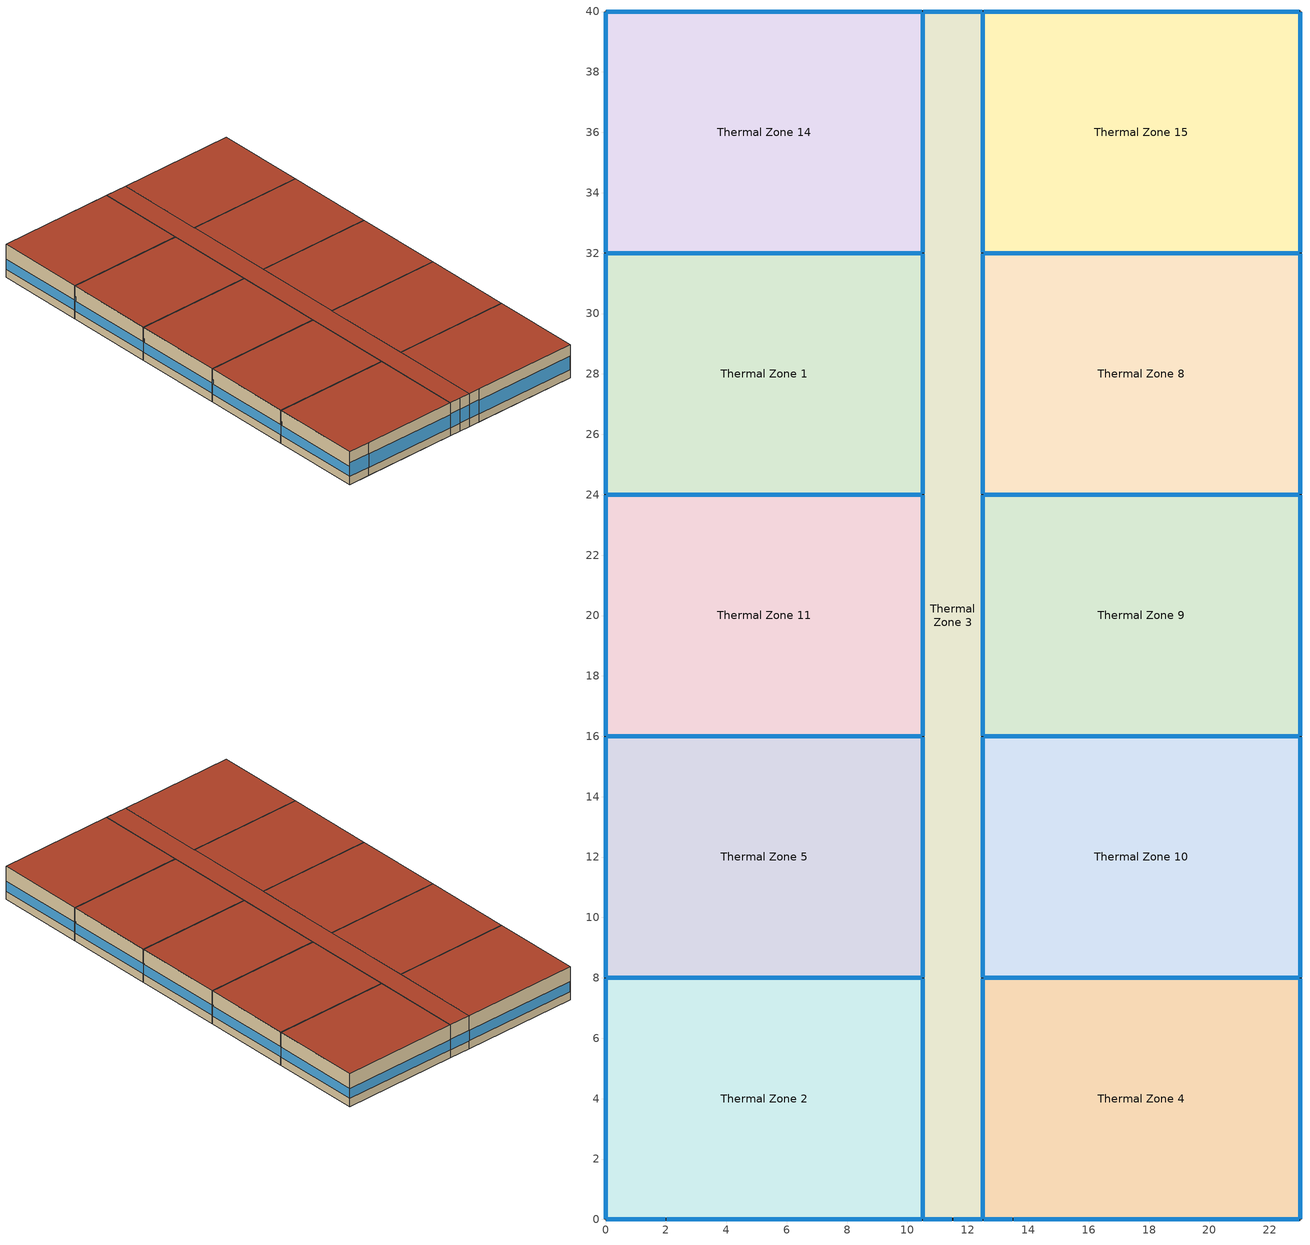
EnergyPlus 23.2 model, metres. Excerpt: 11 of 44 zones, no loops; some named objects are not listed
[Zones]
Thermal Zone 1
 floor ground (Generic Ground Slab 6A 19802010): 10.5,32 10.5,24 0,24 0,32 z0
 wall outside (Surface 55 c tbd): 0,32 0,24 z0:3.05
 wall outside (Surface 56 c tbd): 10.5,32 0,32 z0:3.05
 wall outside (Typical Insulated Exterior Mass Wall-R7 GBC): 10.5,24 10.5,32 z0:3.05
 wall outside (Surface 58 c tbd): 0,24 10.5,24 z0:3.05
 window (Customized Fenestration: u=3.08): 0,31.97 0,24.03 / 10.47,32 0.03,32 / 10.5,24.03 10.5,31.97 z0.76:1.68; 0.03,24 10.47,24 z0.76:1.99
 roof outside (Typical IEAD Roof 19802010 6A): 10.5,24 10.5,32 0,32 0,24 z3.05
Thermal Zone 10
 floor ground (Generic Ground Slab 6A 19802010): 23,16 23,8 12.5,8 12.5,16 z0
 wall outside (Surface 37 c tbd): 23,8 23,16 z0:3.05
 wall outside (Surface 38 c tbd): 12.5,8 23,8 z0:3.05
 wall outside (Typical Insulated Exterior Mass Wall-R7 GBC): 12.5,16 12.5,8 z0:3.05
 wall outside (Surface 40 c tbd): 23,16 12.5,16 z0:3.05
 window (Customized Fenestration: u=3.08): 23,8.03 23,15.97 / 12.5,15.97 12.5,8.03 / 22.97,16 12.53,16 z0.76:1.68; 12.53,8 22.97,8 z0.76:1.99
 roof outside (Typical IEAD Roof 19802010 6A): 23,8 23,16 12.5,16 12.5,8 z3.05
Thermal Zone 11
 floor ground (Generic Ground Slab 6A 19802010): 10.5,24 10.5,16 0,16 0,24 z0
 wall outside (Surface 43 c tbd): 0,24 0,16 z0:3.05
 wall outside (Surface 44 c tbd): 10.5,24 0,24 z0:3.05
 wall outside (Typical Insulated Exterior Mass Wall-R7 GBC): 10.5,16 10.5,24 z0:3.05
 wall outside (Surface 46 c tbd): 0,16 10.5,16 z0:3.05
 window (Customized Fenestration: u=3.08): 0,23.97 0,16.03 / 10.47,24 0.03,24 / 10.5,16.03 10.5,23.97 z0.76:1.68; 0.03,16 10.47,16 z0.76:1.99
 roof outside (Typical IEAD Roof 19802010 6A): 10.5,16 10.5,24 0,24 0,16 z3.05
Thermal Zone 14
 floor ground (Generic Ground Slab 6A 19802010): 10.5,40 10.5,32 0,32 0,40 z0
 wall outside (Surface 67 c tbd): 0,40 0,32 z0:3.05
 wall outside (Surface 68 c tbd): 10.5,40 0,40 z0:3.05
 wall outside (Typical Insulated Exterior Mass Wall-R7 GBC): 10.5,32 10.5,40 z0:3.05
 wall outside (Surface 70 c tbd): 0,32 10.5,32 z0:3.05
 window (Customized Fenestration: u=3.08): 0,39.97 0,32.03 / 10.47,40 0.03,40 / 10.5,32.03 10.5,39.97 z0.76:1.68; 0.03,32 10.47,32 z0.76:1.99
 roof outside (Typical IEAD Roof 19802010 6A): 10.5,32 10.5,40 0,40 0,32 z3.05
Thermal Zone 15
 floor ground (Generic Ground Slab 6A 19802010): 23,40 23,32 12.5,32 12.5,40 z0
 wall outside (Typical Insulated Exterior Mass Wall-R7 GBC): 12.5,40 12.5,32 z0:3.05
 wall outside (Surface 74 c tbd): 23,40 12.5,40 z0:3.05
 wall outside (Surface 75 c tbd): 23,32 23,40 z0:3.05
 wall outside (Surface 76 c tbd): 12.5,32 23,32 z0:3.05
 window (Customized Fenestration: u=3.08): 12.5,39.97 12.5,32.03 / 22.97,40 12.53,40 / 23,32.03 23,39.97 z0.76:1.68; 12.53,32 22.97,32 z0.76:1.99
 roof outside (Typical IEAD Roof 19802010 6A): 23,32 23,40 12.5,40 12.5,32 z3.05
Thermal Zone 2
 floor ground (Generic Ground Slab 6A 19802010): 10.5,8 10.5,0 0,0 0,8 z0
 wall outside (Typical Insulated Exterior Mass Wall-R7 GBC): 10.5,0 10.5,8 z0:3.05
 wall outside (Surface 3 c tbd): 2,0 10.5,0 z0:3.05
 wall outside (Surface 4 c tbd): 0,0 2,0 z0:3.05
 wall outside (Surface 5 c tbd): 0,8 0,0 z0:3.05
 wall outside (Surface 6 c tbd): 10.5,8 0,8 z0:3.05
 window (Customized Fenestration: u=3.08): 10.5,0.03 10.5,7.97 / 0,7.97 0,0.03 / 10.47,8 0.03,8 z0.76:1.68; 2.03,0 10.47,0 z0.76:1.99; 0.03,0 1.97,0 z0.76:2.01
 roof outside (Typical IEAD Roof 19802010 6A): 10.5,0 10.5,8 0,8 0,0 z3.05
Thermal Zone 3
 floor ground (Generic Ground Slab 6A 19802010): 12.5,40 12.5,0 10.5,0 10.5,40 z0
 wall outside (Surface 10 c tbd): 10.5,0 11.5,0 z0:3.05
 wall outside (Typical Insulated Exterior Mass Wall-R7 GBC): 10.5,40 10.5,32 10.5,24 10.5,16 10.5,8 10.5,0 / 12.5,0 12.5,8 12.5,16 12.5,24 12.5,32 12.5,40 z0:3.05
 wall outside (Surface 16 c tbd): 12.5,40 10.5,40 z0:3.05
 wall outside (Surface 9 c tbd): 11.5,0 12.5,0 z0:3.05
 window (Customized Fenestration: u=3.08): 10.53,0 11.47,0 / 11.53,0 12.47,0 z0.76:2.05; 10.5,7.97 10.5,0.03 / 10.5,15.97 10.5,8.03 / 10.5,23.97 10.5,16.03 / 10.5,31.97 10.5,24.03 / 10.5,39.97 10.5,32.03 / 12.5,32.03 12.5,39.97 / 12.5,24.03 12.5,31.97 / 12.5,16.03 12.5,23.97 / 12.5,8.03 12.5,15.97 / 12.5,0.03 12.5,7.97 z0.76:1.68; 12.47,40 10.53,40 z0.76:1.7
 roof outside (Typical IEAD Roof 19802010 6A): 12.5,0 12.5,40 10.5,40 10.5,0 z3.05
Thermal Zone 4
 floor ground (Generic Ground Slab 6A 19802010): 23,8 23,0 12.5,0 12.5,8 z0
 wall outside (Surface 24 c tbd): 23,0 23,8 z0:3.05
 wall outside (Surface 25 c tbd): 13.5,0 23,0 z0:3.05
 wall outside (Surface 26 c tbd): 12.5,0 13.5,0 z0:3.05
 wall outside (Typical Insulated Exterior Mass Wall-R7 GBC): 12.5,8 12.5,0 z0:3.05
 wall outside (Surface 28 c tbd): 23,8 12.5,8 z0:3.05
 window (Customized Fenestration: u=3.08): 23,0.03 23,7.97 / 12.5,7.97 12.5,0.03 / 22.97,8 12.53,8 z0.76:1.68; 13.53,0 22.97,0 z0.76:1.99; 12.53,0 13.47,0 z0.76:2.05
 roof outside (Typical IEAD Roof 19802010 6A): 23,0 23,8 12.5,8 12.5,0 z3.05
Thermal Zone 5
 floor ground (Generic Ground Slab 6A 19802010): 10.5,16 10.5,8 0,8 0,16 z0
 wall outside (Surface 31 c tbd): 0,16 0,8 z0:3.05
 wall outside (Surface 32 c tbd): 10.5,16 0,16 z0:3.05
 wall outside (Typical Insulated Exterior Mass Wall-R7 GBC): 10.5,8 10.5,16 z0:3.05
 wall outside (Surface 34 c tbd): 0,8 10.5,8 z0:3.05
 window (Customized Fenestration: u=3.08): 0,15.97 0,8.03 / 10.47,16 0.03,16 / 10.5,8.03 10.5,15.97 z0.76:1.68; 0.03,8 10.47,8 z0.76:1.99
 roof outside (Typical IEAD Roof 19802010 6A): 10.5,8 10.5,16 0,16 0,8 z3.05
Thermal Zone 8
 floor ground (Generic Ground Slab 6A 19802010): 23,32 23,24 12.5,24 12.5,32 z0
 wall outside (Surface 61 c tbd): 23,24 23,32 z0:3.05
 wall outside (Surface 62 c tbd): 12.5,24 23,24 z0:3.05
 wall outside (Typical Insulated Exterior Mass Wall-R7 GBC): 12.5,32 12.5,24 z0:3.05
 wall outside (Surface 64 c tbd): 23,32 12.5,32 z0:3.05
 window (Customized Fenestration: u=3.08): 23,24.03 23,31.97 / 12.5,31.97 12.5,24.03 / 22.97,32 12.53,32 z0.76:1.68; 12.53,24 22.97,24 z0.76:1.99
 roof outside (Typical IEAD Roof 19802010 6A): 23,24 23,32 12.5,32 12.5,24 z3.05
Thermal Zone 9
 floor ground (Generic Ground Slab 6A 19802010): 23,24 23,16 12.5,16 12.5,24 z0
 wall outside (Surface 49 c tbd): 23,16 23,24 z0:3.05
 wall outside (Surface 50 c tbd): 12.5,16 23,16 z0:3.05
 wall outside (Typical Insulated Exterior Mass Wall-R7 GBC): 12.5,24 12.5,16 z0:3.05
 wall outside (Surface 52 c tbd): 23,24 12.5,24 z0:3.05
 window (Customized Fenestration: u=3.08): 23,16.03 23,23.97 / 12.5,23.97 12.5,16.03 / 22.97,24 12.53,24 z0.76:1.68; 12.53,16 22.97,16 z0.76:1.99
 roof outside (Typical IEAD Roof 19802010 6A): 23,16 23,24 12.5,24 12.5,16 z3.05
[Building]
Building 1
[Site:Location]
Montreal Int'l: Latitude {deg}=45.47; Longitude {deg}=-73.75; Time Zone {hr}=-5; Elevation {m}=36
[SizingPeriod:DesignDay] Month=7; Day of Month=21; Day Type=SummerDesignDay; Daily Dry-Bulb Temperature Range {deltaC}=9.3; Dry-Bulb Temperature Range Modifier Type=DefaultMultipliers; Barometric Pressure {Pa}=100893; Wind Speed {m/s}=4.9; Wind Direction {deg}=220; Rain Indicator=No; Snow Indicator=No; Daylight Saving Time Indicator=No; Solar Model Indicator=ASHRAETau; ASHRAE Clear Sky Optical Depth for Beam Irradiance (taub)=0.465; ASHRAE Clear Sky Optical Depth for Diffuse Irradiance (taud)=1.966; Begin Environment Reset Mode=FullResetAtBeginEnvironment
Name | Maximum Dry-Bulb Temperature {C} | Humidity Condition Type | Wetbulb or DewPoint at Maximum Dry-Bulb {C} | Enthalpy at Maximum Dry-Bulb {J/kg}
Montreal Int'l Ann Clg .4% Condns DB=>MWB | 30 | Wetbulb | 22.1
Montreal Int'l Ann Clg .4% Condns DP=>MDB | 26 | Dewpoint | 21.6
Montreal Int'l Ann Clg .4% Condns Enth=>MDB | 28.1 | Enthalpy |  | 69300
Montreal Int'l Ann Clg .4% Condns WB=>MDB | 28.1 | Wetbulb | 23.2
[Material] Thermal Absorptance=0.9
Name | Roughness | Thickness {m} | Conductivity {W/m-K} | Density {kg/m3} | Specific Heat {J/kg-K} | Solar Absorptance | Visible Absorptance
1/2IN Gypsum 2 | Smooth | 0.0127 | 0.159893 | 784.902 | 829.465 | 0.4 | 0.4
1IN Stucco 4 | Smooth | 0.0253 | 0.691337 | 1858 | 836.46 | 0.7 | 0.92
8IN CONCRETE HW RefBldg 2 | Rough | 0.2032 | 1.31012 | 2240.01 | 836.26 | 0.7 | 0.7
Generic HW Concrete | MediumRough | 0.2 | 1.95 | 2240 | 900 | 0.8 | 0.8
Metal Roof Surface 2 | Smooth | 0.0008 | 45.28 | 7824 | 500 | 0.7 | 0.7
Roof Membrane 1 | VeryRough | 0.0095 | 0.16 | 1121.29 | 1460 | 0.7 | 0.7
[Material:NoMass] Thermal Absorptance=0.9; Solar Absorptance=0.7; Visible Absorptance=0.7
Name | Roughness | Thermal Resistance {m2-K/W}
Surface 10 m tbd; Surface 26 m tbd; Surface 9 m tbd | MediumSmooth | 0.378862
Surface 16 m tbd | MediumSmooth | 0.449836
Surface 24 m tbd; Surface 5 m tbd; Surface 67 m tbd; Surface 75 m tbd | MediumSmooth | 0.464405
Surface 25 m tbd | MediumSmooth | 0.443635
Surface 28 m tbd; Surface 32 m tbd; Surface 40 m tbd; Surface 44 m tbd; Surface 52 m tbd; Surface 56 m tbd; Surface 6 m tbd; Surface 64 m tbd | MediumSmooth | 0.587644
Surface 3 m tbd | MediumSmooth | 0.450403
Surface 31 m tbd; Surface 37 m tbd; Surface 43 m tbd; Surface 49 m tbd; Surface 55 m tbd; Surface 61 m tbd | MediumSmooth | 0.473235
Surface 34 m tbd; Surface 38 m tbd; Surface 46 m tbd; Surface 50 m tbd; Surface 58 m tbd; Surface 62 m tbd; Surface 70 m tbd; Surface 76 m tbd | MediumSmooth | 0.574661
Surface 4 m tbd | MediumSmooth | 0.386925
Surface 68 m tbd; Surface 74 m tbd | MediumSmooth | 0.468342
Typical Insulation U=0.276 | Smooth | 3.62
Typical Insulation U=0.459 | Smooth | 2.17
Typical Insulation-R5 GBC | MediumSmooth | 0.65
[WindowMaterial:SimpleGlazingSystem]
Fenestration U=3.08 0.66: U-Factor {W/m2-K}=3.08; Solar Heat Gain Coefficient=0.66; Visible Transmittance=0.21
[Construction]
Customized Fenestration: u=3.08: Fenestration U=3.08 0.66
Generic Ground Slab 6A 19802010: Typical Insulation U=0.459, Generic HW Concrete
Surface 10 c tbd: 1IN Stucco 4, 8IN CONCRETE HW RefBldg 2, Surface 10 m tbd, 1/2IN Gypsum 2
Surface 16 c tbd: 1IN Stucco 4, 8IN CONCRETE HW RefBldg 2, Surface 16 m tbd, 1/2IN Gypsum 2
Surface 24 c tbd: 1IN Stucco 4, 8IN CONCRETE HW RefBldg 2, Surface 24 m tbd, 1/2IN Gypsum 2
Surface 25 c tbd: 1IN Stucco 4, 8IN CONCRETE HW RefBldg 2, Surface 25 m tbd, 1/2IN Gypsum 2
Surface 26 c tbd: 1IN Stucco 4, 8IN CONCRETE HW RefBldg 2, Surface 26 m tbd, 1/2IN Gypsum 2
Surface 28 c tbd: 1IN Stucco 4, 8IN CONCRETE HW RefBldg 2, Surface 28 m tbd, 1/2IN Gypsum 2
Surface 3 c tbd: 1IN Stucco 4, 8IN CONCRETE HW RefBldg 2, Surface 3 m tbd, 1/2IN Gypsum 2
Surface 31 c tbd: 1IN Stucco 4, 8IN CONCRETE HW RefBldg 2, Surface 31 m tbd, 1/2IN Gypsum 2
Surface 32 c tbd: 1IN Stucco 4, 8IN CONCRETE HW RefBldg 2, Surface 32 m tbd, 1/2IN Gypsum 2
Surface 34 c tbd: 1IN Stucco 4, 8IN CONCRETE HW RefBldg 2, Surface 34 m tbd, 1/2IN Gypsum 2
Surface 37 c tbd: 1IN Stucco 4, 8IN CONCRETE HW RefBldg 2, Surface 37 m tbd, 1/2IN Gypsum 2
Surface 38 c tbd: 1IN Stucco 4, 8IN CONCRETE HW RefBldg 2, Surface 38 m tbd, 1/2IN Gypsum 2
Surface 4 c tbd: 1IN Stucco 4, 8IN CONCRETE HW RefBldg 2, Surface 4 m tbd, 1/2IN Gypsum 2
Surface 40 c tbd: 1IN Stucco 4, 8IN CONCRETE HW RefBldg 2, Surface 40 m tbd, 1/2IN Gypsum 2
Surface 43 c tbd: 1IN Stucco 4, 8IN CONCRETE HW RefBldg 2, Surface 43 m tbd, 1/2IN Gypsum 2
Surface 44 c tbd: 1IN Stucco 4, 8IN CONCRETE HW RefBldg 2, Surface 44 m tbd, 1/2IN Gypsum 2
Surface 46 c tbd: 1IN Stucco 4, 8IN CONCRETE HW RefBldg 2, Surface 46 m tbd, 1/2IN Gypsum 2
Surface 49 c tbd: 1IN Stucco 4, 8IN CONCRETE HW RefBldg 2, Surface 49 m tbd, 1/2IN Gypsum 2
Surface 5 c tbd: 1IN Stucco 4, 8IN CONCRETE HW RefBldg 2, Surface 5 m tbd, 1/2IN Gypsum 2
Surface 50 c tbd: 1IN Stucco 4, 8IN CONCRETE HW RefBldg 2, Surface 50 m tbd, 1/2IN Gypsum 2
Surface 52 c tbd: 1IN Stucco 4, 8IN CONCRETE HW RefBldg 2, Surface 52 m tbd, 1/2IN Gypsum 2
Surface 55 c tbd: 1IN Stucco 4, 8IN CONCRETE HW RefBldg 2, Surface 55 m tbd, 1/2IN Gypsum 2
Surface 56 c tbd: 1IN Stucco 4, 8IN CONCRETE HW RefBldg 2, Surface 56 m tbd, 1/2IN Gypsum 2
Surface 58 c tbd: 1IN Stucco 4, 8IN CONCRETE HW RefBldg 2, Surface 58 m tbd, 1/2IN Gypsum 2
Surface 6 c tbd: 1IN Stucco 4, 8IN CONCRETE HW RefBldg 2, Surface 6 m tbd, 1/2IN Gypsum 2
Surface 61 c tbd: 1IN Stucco 4, 8IN CONCRETE HW RefBldg 2, Surface 61 m tbd, 1/2IN Gypsum 2
Surface 62 c tbd: 1IN Stucco 4, 8IN CONCRETE HW RefBldg 2, Surface 62 m tbd, 1/2IN Gypsum 2
Surface 64 c tbd: 1IN Stucco 4, 8IN CONCRETE HW RefBldg 2, Surface 64 m tbd, 1/2IN Gypsum 2
Surface 67 c tbd: 1IN Stucco 4, 8IN CONCRETE HW RefBldg 2, Surface 67 m tbd, 1/2IN Gypsum 2
Surface 68 c tbd: 1IN Stucco 4, 8IN CONCRETE HW RefBldg 2, Surface 68 m tbd, 1/2IN Gypsum 2
Surface 70 c tbd: 1IN Stucco 4, 8IN CONCRETE HW RefBldg 2, Surface 70 m tbd, 1/2IN Gypsum 2
Surface 74 c tbd: 1IN Stucco 4, 8IN CONCRETE HW RefBldg 2, Surface 74 m tbd, 1/2IN Gypsum 2
Surface 75 c tbd: 1IN Stucco 4, 8IN CONCRETE HW RefBldg 2, Surface 75 m tbd, 1/2IN Gypsum 2
Surface 76 c tbd: 1IN Stucco 4, 8IN CONCRETE HW RefBldg 2, Surface 76 m tbd, 1/2IN Gypsum 2
Surface 9 c tbd: 1IN Stucco 4, 8IN CONCRETE HW RefBldg 2, Surface 9 m tbd, 1/2IN Gypsum 2
Typical IEAD Roof 19802010 6A: Roof Membrane 1, Typical Insulation U=0.276, Metal Roof Surface 2
Typical Insulated Exterior Mass Wall-R7 GBC: 1IN Stucco 4, 8IN CONCRETE HW RefBldg 2, Typical Insulation-R5 GBC, 1/2IN Gypsum 2
[Zone] Multiplier=1; Part of Total Floor Area=Yes
Thermal Zone 1; Thermal Zone 10; Thermal Zone 11; Thermal Zone 14; Thermal Zone 15; Thermal Zone 2; Thermal Zone 3; Thermal Zone 4; Thermal Zone 5; Thermal Zone 8; Thermal Zone 9
[Space]
Name | Zone | Space Type
Space 108 | Thermal Zone 1 | MURB small 1
Space 105 | Thermal Zone 10 | MURB small 1
Space 106 | Thermal Zone 11 | MURB small 1
Space 110 | Thermal Zone 14 | MURB small 1
Space 111 | Thermal Zone 15 | MURB small 1
Space 101 | Thermal Zone 2 | MURB small 1
Space 102 | Thermal Zone 3 | MURB lobby
Space 103 | Thermal Zone 4 | MURB small 1
Space 104 | Thermal Zone 5 | MURB small 1
Space 109 | Thermal Zone 8 | MURB small 1
Space 107 | Thermal Zone 9 | MURB small 1
[SpaceList]
MURB small 1: Space 108, Space 101, Space 103, Space 104, Space 230, Space 109, Space 107, Space 105, Space 106, Space 211, Space 206, Space 110, Space 111, Space 201, Space 204, Space 203, Space 205, Space 207, Space 229, Space 226, Space 208, Space 209, Space 219, Space 210, Space 212, Space 213, Space 214, Space 218, Space 215, Space 216, Space 217, Space 220, Space 221, Space 223, Space 224, Space 225, Space 227, Space 231, Space 232, Space 233
MURB lobby: Space 102, Space 202, Space 228, Space 222
[People]
People 3: Zone or ZoneList or Space or SpaceList=MURB small 1; Number of People Schedule=MidriseApartment Apartment Occ 3; Number of People Calculation Method=People/Area; People per Floor Area {person/m2}=0.0283091; Fraction Radiant=0.3; Activity Level Schedule=MidriseApartment Activity 3
[ElectricEquipment]
Electric Equipment 3: Zone or ZoneList or Space or SpaceList=MURB small 1; Schedule=MURB Appliances and lighting; Design Level Calculation Method=Watts/Area; Watts per Zone Floor Area {W/m2}=8.15; Fraction Latent=0; Fraction Radiant=0.5; Fraction Lost=0
[ZoneInfiltration:DesignFlowRate] Design Flow Rate Calculation Method=Flow/ExteriorArea; Flow Rate per Exterior Surface Area {m3/s-m2}=0.000123985; Constant Term Coefficient=0.107472; Temperature Term Coefficient=0.0119911; Velocity Term Coefficient=0; Velocity Squared Term Coefficient=0.0134792
Name | Zone or ZoneList or Space or SpaceList | Schedule
Space 108 HVAC Off Infiltration | Space 108 | Infiltration HVAC Off Schedule
Space 108 HVAC On Infiltration | Space 108 | Infiltration HVAC On Schedule
Space 105 HVAC Off Infiltration | Space 105 | Infiltration HVAC Off Schedule
Space 105 HVAC On Infiltration | Space 105 | Infiltration HVAC On Schedule
Space 106 HVAC Off Infiltration | Space 106 | Infiltration HVAC Off Schedule
Space 106 HVAC On Infiltration | Space 106 | Infiltration HVAC On Schedule
Space 110 HVAC Off Infiltration | Space 110 | Infiltration HVAC Off Schedule
Space 110 HVAC On Infiltration | Space 110 | Infiltration HVAC On Schedule
Space 111 HVAC Off Infiltration | Space 111 | Infiltration HVAC Off Schedule
Space 111 HVAC On Infiltration | Space 111 | Infiltration HVAC On Schedule
Space 101 HVAC Off Infiltration | Space 101 | Infiltration HVAC Off Schedule
Space 101 HVAC On Infiltration | Space 101 | Infiltration HVAC On Schedule
Space 102 HVAC Off Infiltration | Space 102 | Infiltration HVAC Off Schedule
Space 102 HVAC On Infiltration | Space 102 | Infiltration HVAC On Schedule
Space 103 HVAC Off Infiltration | Space 103 | Infiltration HVAC Off Schedule
Space 103 HVAC On Infiltration | Space 103 | Infiltration HVAC On Schedule
Space 104 HVAC Off Infiltration | Space 104 | Infiltration HVAC Off Schedule
Space 104 HVAC On Infiltration | Space 104 | Infiltration HVAC On Schedule
Space 109 HVAC Off Infiltration | Space 109 | Infiltration HVAC Off Schedule
Space 109 HVAC On Infiltration | Space 109 | Infiltration HVAC On Schedule
Space 107 HVAC Off Infiltration | Space 107 | Infiltration HVAC Off Schedule
Space 107 HVAC On Infiltration | Space 107 | Infiltration HVAC On Schedule
[ZoneControl:Thermostat] Temperature Difference Between Cutout And Setpoint {deltaC}=0
Name | Zone or ZoneList | Control Type Schedule | Control 1
Thermal Zone 1 Thermostat | Thermal Zone 1 | Thermal Zone 1 Thermostat Schedule | Thermostat Setpoint Dual Setpoint 1
Thermal Zone 10 Thermostat | Thermal Zone 10 | Thermal Zone 10 Thermostat Schedule | Thermostat Setpoint Dual Setpoint 43
Thermal Zone 11 Thermostat | Thermal Zone 11 | Thermal Zone 11 Thermostat Schedule | Thermostat Setpoint Dual Setpoint 39
Thermal Zone 14 Thermostat | Thermal Zone 14 | Thermal Zone 14 Thermostat Schedule | Thermostat Setpoint Dual Setpoint 40
Thermal Zone 15 Thermostat | Thermal Zone 15 | Thermal Zone 15 Thermostat Schedule | Thermostat Setpoint Dual Setpoint 44
Thermal Zone 2 Thermostat | Thermal Zone 2 | Thermal Zone 2 Thermostat Schedule | Thermostat Setpoint Dual Setpoint 29
Thermal Zone 3 Thermostat | Thermal Zone 3 | Thermal Zone 3 Thermostat Schedule | Thermostat Setpoint Dual Setpoint 35
Thermal Zone 4 Thermostat | Thermal Zone 4 | Thermal Zone 4 Thermostat Schedule | Thermostat Setpoint Dual Setpoint 28
Thermal Zone 5 Thermostat | Thermal Zone 5 | Thermal Zone 5 Thermostat Schedule | Thermostat Setpoint Dual Setpoint 31
Thermal Zone 8 Thermostat | Thermal Zone 8 | Thermal Zone 8 Thermostat Schedule | Thermostat Setpoint Dual Setpoint 30
Thermal Zone 9 Thermostat | Thermal Zone 9 | Thermal Zone 9 Thermostat Schedule | Thermostat Setpoint Dual Setpoint 33
[ThermostatSetpoint:DualSetpoint] Heating Setpoint Temperature Schedule=NECB-G-Thermostat Setpoint-Heating; Cooling Setpoint Temperature Schedule=NECB-G-Thermostat Setpoint-Cooling
Thermostat Setpoint Dual Setpoint 1; Thermostat Setpoint Dual Setpoint 43; Thermostat Setpoint Dual Setpoint 39; Thermostat Setpoint Dual Setpoint 40; Thermostat Setpoint Dual Setpoint 44; Thermostat Setpoint Dual Setpoint 29; Thermostat Setpoint Dual Setpoint 35; Thermostat Setpoint Dual Setpoint 28; Thermostat Setpoint Dual Setpoint 31; Thermostat Setpoint Dual Setpoint 30; Thermostat Setpoint Dual Setpoint 33
[ZoneVentilation:WindandStackOpenArea] Opening Area Fraction Schedule=Default 0.5 Open Fractional Schedule; Opening Effectiveness=Autocalculate; Discharge Coefficient for Opening=Autocalculate; Minimum Indoor Temperature {C}=21.67; Maximum Indoor Temperature {C}=40; Delta Temperature {deltaC}=3; Minimum Outdoor Temperature {C}=18.3333; Maximum Outdoor Temperature {C}=25.5556; Maximum Wind Speed {m/s}=5.4
Name | Zone or Space | Opening Area {m2} | Effective Angle {deg} | Height Difference {m}
Sub Surface 21_WindandStackOpenArea | Thermal Zone 1 | 7.3152 | 90 | 0.230061
Sub Surface 33_WindandStackOpenArea | Thermal Zone 1 | 7.3152 | 270 | 0.230061
Sub Surface 48_WindandStackOpenArea | Thermal Zone 1 | 9.6012 | 0 | 0.229711
Sub Surface 38_WindandStackOpenArea | Thermal Zone 10 | 7.3152 | 90 | 0.230061
Sub Surface 40_WindandStackOpenArea | Thermal Zone 10 | 7.3152 | 270 | 0.230061
Sub Surface 42_WindandStackOpenArea | Thermal Zone 10 | 9.6012 | 0 | 0.229711
Sub Surface 30_WindandStackOpenArea | Thermal Zone 11 | 7.3152 | 270 | 0.230061
Sub Surface 32_WindandStackOpenArea | Thermal Zone 11 | 7.3152 | 90 | 0.230061
Sub Surface 43_WindandStackOpenArea | Thermal Zone 11 | 9.6012 | 0 | 0.229711
Sub Surface 54_WindandStackOpenArea | Thermal Zone 14 | 9.6012 | 0 | 0.229711
Sub Surface 53_WindandStackOpenArea | Thermal Zone 14 | 7.3152 | 270 | 0.230061
Sub Surface 55_WindandStackOpenArea | Thermal Zone 14 | 7.3152 | 90 | 0.230061
Sub Surface 58_WindandStackOpenArea | Thermal Zone 15 | 7.3152 | 90 | 0.230061
Sub Surface 17_WindandStackOpenArea | Thermal Zone 15 | 7.3152 | 270 | 0.230061
Sub Surface 57_WindandStackOpenArea | Thermal Zone 15 | 9.6012 | 0 | 0.229711
Sub Surface 2_WindandStackOpenArea | Thermal Zone 2 | 7.3152 | 90 | 0.230061
Sub Surface 1_WindandStackOpenArea | Thermal Zone 2 | 9.6012 | 0 | 0.229711
Sub Surface 4_WindandStackOpenArea | Thermal Zone 2 | 7.3152 | 270 | 0.230061
Sub Surface 22_WindandStackOpenArea; Sub Surface 18_WindandStackOpenArea; Sub Surface 20_WindandStackOpenArea; Sub Surface 23_WindandStackOpenArea; Sub Surface 24_WindandStackOpenArea | Thermal Zone 3 | 7.3152 | 90 | 0.230061
Sub Surface 3_WindandStackOpenArea | Thermal Zone 3 | 1.8288 | 0 | 0.234558
Sub Surface 10_WindandStackOpenArea; Sub Surface 11_WindandStackOpenArea; Sub Surface 12_WindandStackOpenArea; Sub Surface 14_WindandStackOpenArea; Sub Surface 15_WindandStackOpenArea | Thermal Zone 3 | 7.3152 | 270 | 0.230061
Sub Surface 27_WindandStackOpenArea | Thermal Zone 4 | 7.3152 | 90 | 0.230061
Sub Surface 19_WindandStackOpenArea | Thermal Zone 4 | 7.3152 | 270 | 0.230061
Sub Surface 31_WindandStackOpenArea | Thermal Zone 4 | 9.6012 | 0 | 0.229711
Sub Surface 16_WindandStackOpenArea | Thermal Zone 5 | 7.3152 | 270 | 0.230061
Sub Surface 34_WindandStackOpenArea | Thermal Zone 5 | 9.6012 | 0 | 0.229711
Sub Surface 35_WindandStackOpenArea | Thermal Zone 5 | 7.3152 | 90 | 0.230061
Sub Surface 52_WindandStackOpenArea | Thermal Zone 8 | 9.6012 | 0 | 0.229711
Sub Surface 50_WindandStackOpenArea | Thermal Zone 8 | 7.3152 | 90 | 0.230061
Sub Surface 25_WindandStackOpenArea | Thermal Zone 8 | 7.3152 | 270 | 0.230061
Sub Surface 46_WindandStackOpenArea | Thermal Zone 9 | 7.3152 | 270 | 0.230061
Sub Surface 26_WindandStackOpenArea | Thermal Zone 9 | 7.3152 | 90 | 0.230061
Sub Surface 47_WindandStackOpenArea | Thermal Zone 9 | 9.6012 | 0 | 0.229711
[ZoneHVAC:Baseboard:Convective:Electric] Availability Schedule=Always On Discrete hvac_library; Heating Design Capacity {W}=Autosize; Efficiency=1
Elec Baseboard; Elec Baseboard 42; Elec Baseboard 38; Elec Baseboard 40; Elec Baseboard 37; Elec Baseboard 39; Elec Baseboard 43; Elec Baseboard 35; Elec Baseboard 41; Elec Baseboard 36; Elec Baseboard 6; Elec Baseboard 28; Elec Baseboard 8; Elec Baseboard 5; Elec Baseboard 7; Elec Baseboard 9; Elec Baseboard 3; Elec Baseboard 1; Elec Baseboard 4; Elec Baseboard 2; Elec Baseboard 26; Elec Baseboard 22; Elec Baseboard 34; Elec Baseboard 21; Elec Baseboard 24; Elec Baseboard 12; Elec Baseboard 23; Elec Baseboard 14; Elec Baseboard 17; Elec Baseboard 20; Elec Baseboard 25; Elec Baseboard 15; Elec Baseboard 18; Elec Baseboard 27; Elec Baseboard 13; Elec Baseboard 16; Elec Baseboard 19; Elec Baseboard 10; Elec Baseboard 11; Elec Baseboard 30; Elec Baseboard 33; Elec Baseboard 31; Elec Baseboard 29; Elec Baseboard 32
[ZoneHVAC:PackagedTerminalHeatPump] Availability Schedule=Always On Discrete hvac_library; Cooling Supply Air Flow Rate {m3/s}=Autosize; Heating Supply Air Flow Rate {m3/s}=2.22045e-16; No Load Supply Air Flow Rate {m3/s}=Autosize; Cooling Outdoor Air Flow Rate {m3/s}=Autosize; Heating Outdoor Air Flow Rate {m3/s}=Autosize; No Load Outdoor Air Flow Rate {m3/s}=Autosize; Heating Convergence Tolerance=0.001; Cooling Convergence Tolerance=0.001; Maximum Supply Air Temperature from Supplemental Heater {C}=Autosize; Maximum Outdoor Dry-Bulb Temperature for Supplemental Heater Operation {C}=21; Fan Placement=DrawThrough; Supply Air Fan Operating Mode Schedule=Always On Discrete hvac_library
Name | Supply Air Fan | Heating Coil | Cooling Coil | Supplemental Heating Coil
PTHP | PTHP CV Fan | PTHP 1 Spd DX Htg Coil | PTHP 1 Spd DX Clg Coil | PTHP Elec Htg Backup Coil
PTHP 42 | PTHP CV Fan 42 | PTHP 1 Spd DX Htg Coil 42 | PTHP 1 Spd DX Clg Coil 42 | PTHP Elec Htg Backup Coil 42
PTHP 38 | PTHP CV Fan 38 | PTHP 1 Spd DX Htg Coil 38 | PTHP 1 Spd DX Clg Coil 38 | PTHP Elec Htg Backup Coil 38
PTHP 40 | PTHP CV Fan 40 | PTHP 1 Spd DX Htg Coil 40 | PTHP 1 Spd DX Clg Coil 40 | PTHP Elec Htg Backup Coil 40
PTHP 37 | PTHP CV Fan 37 | PTHP 1 Spd DX Htg Coil 37 | PTHP 1 Spd DX Clg Coil 37 | PTHP Elec Htg Backup Coil 37
PTHP 39 | PTHP CV Fan 39 | PTHP 1 Spd DX Htg Coil 39 | PTHP 1 Spd DX Clg Coil 39 | PTHP Elec Htg Backup Coil 39
PTHP 43 | PTHP CV Fan 43 | PTHP 1 Spd DX Htg Coil 43 | PTHP 1 Spd DX Clg Coil 43 | PTHP Elec Htg Backup Coil 43
PTHP 35 | PTHP CV Fan 35 | PTHP 1 Spd DX Htg Coil 35 | PTHP 1 Spd DX Clg Coil 35 | PTHP Elec Htg Backup Coil 35
PTHP 41 | PTHP CV Fan 41 | PTHP 1 Spd DX Htg Coil 41 | PTHP 1 Spd DX Clg Coil 41 | PTHP Elec Htg Backup Coil 41
PTHP 36 | PTHP CV Fan 36 | PTHP 1 Spd DX Htg Coil 36 | PTHP 1 Spd DX Clg Coil 36 | PTHP Elec Htg Backup Coil 36
PTHP 6 | PTHP CV Fan 6 | PTHP 1 Spd DX Htg Coil 6 | PTHP 1 Spd DX Clg Coil 6 | PTHP Elec Htg Backup Coil 6
PTHP 28 | PTHP CV Fan 28 | PTHP 1 Spd DX Htg Coil 28 | PTHP 1 Spd DX Clg Coil 28 | PTHP Elec Htg Backup Coil 28
PTHP 8 | PTHP CV Fan 8 | PTHP 1 Spd DX Htg Coil 8 | PTHP 1 Spd DX Clg Coil 8 | PTHP Elec Htg Backup Coil 8
PTHP 5 | PTHP CV Fan 5 | PTHP 1 Spd DX Htg Coil 5 | PTHP 1 Spd DX Clg Coil 5 | PTHP Elec Htg Backup Coil 5
PTHP 7 | PTHP CV Fan 7 | PTHP 1 Spd DX Htg Coil 7 | PTHP 1 Spd DX Clg Coil 7 | PTHP Elec Htg Backup Coil 7
PTHP 9 | PTHP CV Fan 9 | PTHP 1 Spd DX Htg Coil 9 | PTHP 1 Spd DX Clg Coil 9 | PTHP Elec Htg Backup Coil 9
PTHP 3 | PTHP CV Fan 3 | PTHP 1 Spd DX Htg Coil 3 | PTHP 1 Spd DX Clg Coil 3 | PTHP Elec Htg Backup Coil 3
PTHP 1 | PTHP CV Fan 1 | PTHP 1 Spd DX Htg Coil 1 | PTHP 1 Spd DX Clg Coil 1 | PTHP Elec Htg Backup Coil 1
PTHP 4 | PTHP CV Fan 4 | PTHP 1 Spd DX Htg Coil 4 | PTHP 1 Spd DX Clg Coil 4 | PTHP Elec Htg Backup Coil 4
PTHP 2 | PTHP CV Fan 2 | PTHP 1 Spd DX Htg Coil 2 | PTHP 1 Spd DX Clg Coil 2 | PTHP Elec Htg Backup Coil 2
PTHP 26 | PTHP CV Fan 26 | PTHP 1 Spd DX Htg Coil 26 | PTHP 1 Spd DX Clg Coil 26 | PTHP Elec Htg Backup Coil 26
PTHP 22 | PTHP CV Fan 22 | PTHP 1 Spd DX Htg Coil 22 | PTHP 1 Spd DX Clg Coil 22 | PTHP Elec Htg Backup Coil 22
PTHP 34 | PTHP CV Fan 34 | PTHP 1 Spd DX Htg Coil 34 | PTHP 1 Spd DX Clg Coil 34 | PTHP Elec Htg Backup Coil 34
PTHP 21 | PTHP CV Fan 21 | PTHP 1 Spd DX Htg Coil 21 | PTHP 1 Spd DX Clg Coil 21 | PTHP Elec Htg Backup Coil 21
PTHP 24 | PTHP CV Fan 24 | PTHP 1 Spd DX Htg Coil 24 | PTHP 1 Spd DX Clg Coil 24 | PTHP Elec Htg Backup Coil 24
PTHP 12 | PTHP CV Fan 12 | PTHP 1 Spd DX Htg Coil 12 | PTHP 1 Spd DX Clg Coil 12 | PTHP Elec Htg Backup Coil 12
PTHP 23 | PTHP CV Fan 23 | PTHP 1 Spd DX Htg Coil 23 | PTHP 1 Spd DX Clg Coil 23 | PTHP Elec Htg Backup Coil 23
PTHP 14 | PTHP CV Fan 14 | PTHP 1 Spd DX Htg Coil 14 | PTHP 1 Spd DX Clg Coil 14 | PTHP Elec Htg Backup Coil 14
PTHP 17 | PTHP CV Fan 17 | PTHP 1 Spd DX Htg Coil 17 | PTHP 1 Spd DX Clg Coil 17 | PTHP Elec Htg Backup Coil 17
PTHP 20 | PTHP CV Fan 20 | PTHP 1 Spd DX Htg Coil 20 | PTHP 1 Spd DX Clg Coil 20 | PTHP Elec Htg Backup Coil 20
PTHP 25 | PTHP CV Fan 25 | PTHP 1 Spd DX Htg Coil 25 | PTHP 1 Spd DX Clg Coil 25 | PTHP Elec Htg Backup Coil 25
PTHP 15 | PTHP CV Fan 15 | PTHP 1 Spd DX Htg Coil 15 | PTHP 1 Spd DX Clg Coil 15 | PTHP Elec Htg Backup Coil 15
PTHP 18 | PTHP CV Fan 18 | PTHP 1 Spd DX Htg Coil 18 | PTHP 1 Spd DX Clg Coil 18 | PTHP Elec Htg Backup Coil 18
PTHP 27 | PTHP CV Fan 27 | PTHP 1 Spd DX Htg Coil 27 | PTHP 1 Spd DX Clg Coil 27 | PTHP Elec Htg Backup Coil 27
PTHP 13 | PTHP CV Fan 13 | PTHP 1 Spd DX Htg Coil 13 | PTHP 1 Spd DX Clg Coil 13 | PTHP Elec Htg Backup Coil 13
PTHP 16 | PTHP CV Fan 16 | PTHP 1 Spd DX Htg Coil 16 | PTHP 1 Spd DX Clg Coil 16 | PTHP Elec Htg Backup Coil 16
PTHP 19 | PTHP CV Fan 19 | PTHP 1 Spd DX Htg Coil 19 | PTHP 1 Spd DX Clg Coil 19 | PTHP Elec Htg Backup Coil 19
PTHP 10 | PTHP CV Fan 10 | PTHP 1 Spd DX Htg Coil 10 | PTHP 1 Spd DX Clg Coil 10 | PTHP Elec Htg Backup Coil 10
PTHP 11 | PTHP CV Fan 11 | PTHP 1 Spd DX Htg Coil 11 | PTHP 1 Spd DX Clg Coil 11 | PTHP Elec Htg Backup Coil 11
PTHP 30 | PTHP CV Fan 30 | PTHP 1 Spd DX Htg Coil 30 | PTHP 1 Spd DX Clg Coil 30 | PTHP Elec Htg Backup Coil 30
PTHP 33 | PTHP CV Fan 33 | PTHP 1 Spd DX Htg Coil 33 | PTHP 1 Spd DX Clg Coil 33 | PTHP Elec Htg Backup Coil 33
PTHP 31 | PTHP CV Fan 31 | PTHP 1 Spd DX Htg Coil 31 | PTHP 1 Spd DX Clg Coil 31 | PTHP Elec Htg Backup Coil 31
PTHP 29 | PTHP CV Fan 29 | PTHP 1 Spd DX Htg Coil 29 | PTHP 1 Spd DX Clg Coil 29 | PTHP Elec Htg Backup Coil 29
PTHP 32 | PTHP CV Fan 32 | PTHP 1 Spd DX Htg Coil 32 | PTHP 1 Spd DX Clg Coil 32 | PTHP Elec Htg Backup Coil 32
[Fan:ConstantVolume] Availability Schedule=Always On Discrete hvac_library; Fan Total Efficiency=0.7; Pressure Rise {Pa}=250; Maximum Flow Rate {m3/s}=AutoSize; Motor Efficiency=0.9; Motor In Airstream Fraction=1
PTHP CV Fan; PTHP CV Fan 42; PTHP CV Fan 38; PTHP CV Fan 40; PTHP CV Fan 37; PTHP CV Fan 39; PTHP CV Fan 43; PTHP CV Fan 35; PTHP CV Fan 41; PTHP CV Fan 36; PTHP CV Fan 6; PTHP CV Fan 28; PTHP CV Fan 8; PTHP CV Fan 5; PTHP CV Fan 7; PTHP CV Fan 9; PTHP CV Fan 3; PTHP CV Fan 1; PTHP CV Fan 4; PTHP CV Fan 2; PTHP CV Fan 26; PTHP CV Fan 22; PTHP CV Fan 34; PTHP CV Fan 21; PTHP CV Fan 24; PTHP CV Fan 12; PTHP CV Fan 23; PTHP CV Fan 14; PTHP CV Fan 17; PTHP CV Fan 20; PTHP CV Fan 25; PTHP CV Fan 15; PTHP CV Fan 18; PTHP CV Fan 27; PTHP CV Fan 13; PTHP CV Fan 16; PTHP CV Fan 19; PTHP CV Fan 10; PTHP CV Fan 11; PTHP CV Fan 30; PTHP CV Fan 33; PTHP CV Fan 31; PTHP CV Fan 29; PTHP CV Fan 32
[Coil:Heating:DX:SingleSpeed] Availability Schedule=Always On Discrete hvac_library; Gross Rated Heating Capacity {W}=2.22045e-16; Gross Rated Heating COP {W/W}=5; Rated Air Flow Rate {m3/s}=Autosize; Rated Supply Fan Power Per Volume Flow Rate 2017 {W/(m3/s)}=773.3; Rated Supply Fan Power Per Volume Flow Rate 2023 {W/(m3/s)}=934.4; Heating Capacity Function of Temperature Curve=OS:Curve:Biquadratic 11; Heating Capacity Function of Flow Fraction Curve=OS:Curve:Quadratic 14; Energy Input Ratio Function of Temperature Curve=OS:Curve:Biquadratic 12; Energy Input Ratio Function of Flow Fraction Curve=OS:Curve:Quadratic 15; Part Load Fraction Correlation Curve=OS:Curve:Quadratic 16; Minimum Outdoor Dry-Bulb Temperature for Compressor Operation {C}=-8; Maximum Outdoor Dry-Bulb Temperature for Defrost Operation {C}=5; Crankcase Heater Capacity {W}=0; Maximum Outdoor Dry-Bulb Temperature for Crankcase Heater Operation {C}=10; Defrost Strategy=Resistive; Defrost Control=Timed; Defrost Time Period Fraction=0.166667; Resistive Defrost Heater Capacity {W}=2000
PTHP 1 Spd DX Htg Coil; PTHP 1 Spd DX Htg Coil 42; PTHP 1 Spd DX Htg Coil 38; PTHP 1 Spd DX Htg Coil 40; PTHP 1 Spd DX Htg Coil 37; PTHP 1 Spd DX Htg Coil 39; PTHP 1 Spd DX Htg Coil 43; PTHP 1 Spd DX Htg Coil 35; PTHP 1 Spd DX Htg Coil 41; PTHP 1 Spd DX Htg Coil 36; PTHP 1 Spd DX Htg Coil 6; PTHP 1 Spd DX Htg Coil 28; PTHP 1 Spd DX Htg Coil 8; PTHP 1 Spd DX Htg Coil 5; PTHP 1 Spd DX Htg Coil 7; PTHP 1 Spd DX Htg Coil 9; PTHP 1 Spd DX Htg Coil 3; PTHP 1 Spd DX Htg Coil 1; PTHP 1 Spd DX Htg Coil 4; PTHP 1 Spd DX Htg Coil 2; PTHP 1 Spd DX Htg Coil 26; PTHP 1 Spd DX Htg Coil 22; PTHP 1 Spd DX Htg Coil 34; PTHP 1 Spd DX Htg Coil 21; PTHP 1 Spd DX Htg Coil 24; PTHP 1 Spd DX Htg Coil 12; PTHP 1 Spd DX Htg Coil 23; PTHP 1 Spd DX Htg Coil 14; PTHP 1 Spd DX Htg Coil 17; PTHP 1 Spd DX Htg Coil 20; PTHP 1 Spd DX Htg Coil 25; PTHP 1 Spd DX Htg Coil 15; PTHP 1 Spd DX Htg Coil 18; PTHP 1 Spd DX Htg Coil 27; PTHP 1 Spd DX Htg Coil 13; PTHP 1 Spd DX Htg Coil 16; PTHP 1 Spd DX Htg Coil 19; PTHP 1 Spd DX Htg Coil 10; PTHP 1 Spd DX Htg Coil 11; PTHP 1 Spd DX Htg Coil 30; PTHP 1 Spd DX Htg Coil 33; PTHP 1 Spd DX Htg Coil 31; PTHP 1 Spd DX Htg Coil 29; PTHP 1 Spd DX Htg Coil 32
[Coil:Cooling:DX:SingleSpeed] Availability Schedule=Always On Discrete hvac_library; Gross Rated Total Cooling Capacity {W}=Autosize; Gross Rated Sensible Heat Ratio=Autosize; Gross Rated Cooling COP {W/W}=3; Rated Air Flow Rate {m3/s}=Autosize; Rated Evaporator Fan Power Per Volume Flow Rate 2017 {W/(m3/s)}=773.3; Rated Evaporator Fan Power Per Volume Flow Rate 2023 {W/(m3/s)}=934.4; Total Cooling Capacity Function of Temperature Curve=OS:Curve:Biquadratic 9; Total Cooling Capacity Function of Flow Fraction Curve=OS:Curve:Quadratic 11; Energy Input Ratio Function of Temperature Curve=OS:Curve:Biquadratic 10; Energy Input Ratio Function of Flow Fraction Curve=OS:Curve:Quadratic 12; Part Load Fraction Correlation Curve=OS:Curve:Quadratic 13; Minimum Outdoor Dry-Bulb Temperature for Compressor Operation {C}=-25; Nominal Time for Condensate Removal to Begin {s}=0; Ratio of Initial Moisture Evaporation Rate and Steady State Latent Capacity=0; Maximum Cycling Rate {cycles/hr}=0; Latent Capacity Time Constant {s}=0; Condenser Type=AirCooled; Evaporative Condenser Effectiveness=0; Evaporative Condenser Air Flow Rate {m3/s}=Autosize; Evaporative Condenser Pump Rated Power Consumption {W}=Autosize; Crankcase Heater Capacity {W}=0; Maximum Outdoor Dry-Bulb Temperature for Crankcase Heater Operation {C}=0; Basin Heater Capacity {W/K}=0; Basin Heater Setpoint Temperature {C}=10
PTHP 1 Spd DX Clg Coil; PTHP 1 Spd DX Clg Coil 42; PTHP 1 Spd DX Clg Coil 38; PTHP 1 Spd DX Clg Coil 40; PTHP 1 Spd DX Clg Coil 37; PTHP 1 Spd DX Clg Coil 39; PTHP 1 Spd DX Clg Coil 43; PTHP 1 Spd DX Clg Coil 35; PTHP 1 Spd DX Clg Coil 41; PTHP 1 Spd DX Clg Coil 36; PTHP 1 Spd DX Clg Coil 6; PTHP 1 Spd DX Clg Coil 28; PTHP 1 Spd DX Clg Coil 8; PTHP 1 Spd DX Clg Coil 5; PTHP 1 Spd DX Clg Coil 7; PTHP 1 Spd DX Clg Coil 9; PTHP 1 Spd DX Clg Coil 3; PTHP 1 Spd DX Clg Coil 1; PTHP 1 Spd DX Clg Coil 4; PTHP 1 Spd DX Clg Coil 2; PTHP 1 Spd DX Clg Coil 26; PTHP 1 Spd DX Clg Coil 22; PTHP 1 Spd DX Clg Coil 34; PTHP 1 Spd DX Clg Coil 21; PTHP 1 Spd DX Clg Coil 24; PTHP 1 Spd DX Clg Coil 12; PTHP 1 Spd DX Clg Coil 23; PTHP 1 Spd DX Clg Coil 14; PTHP 1 Spd DX Clg Coil 17; PTHP 1 Spd DX Clg Coil 20; PTHP 1 Spd DX Clg Coil 25; PTHP 1 Spd DX Clg Coil 15; PTHP 1 Spd DX Clg Coil 18; PTHP 1 Spd DX Clg Coil 27; PTHP 1 Spd DX Clg Coil 13; PTHP 1 Spd DX Clg Coil 16; PTHP 1 Spd DX Clg Coil 19; PTHP 1 Spd DX Clg Coil 10; PTHP 1 Spd DX Clg Coil 11; PTHP 1 Spd DX Clg Coil 30; PTHP 1 Spd DX Clg Coil 33; PTHP 1 Spd DX Clg Coil 31; PTHP 1 Spd DX Clg Coil 29; PTHP 1 Spd DX Clg Coil 32
[Coil:Heating:Electric] Availability Schedule=Always On Discrete hvac_library; Efficiency=1; Nominal Capacity {W}=Autosize
PTHP Elec Htg Backup Coil; PTHP Elec Htg Backup Coil 42; PTHP Elec Htg Backup Coil 38; PTHP Elec Htg Backup Coil 40; PTHP Elec Htg Backup Coil 37; PTHP Elec Htg Backup Coil 39; PTHP Elec Htg Backup Coil 43; PTHP Elec Htg Backup Coil 35; PTHP Elec Htg Backup Coil 41; PTHP Elec Htg Backup Coil 36; PTHP Elec Htg Backup Coil 6; PTHP Elec Htg Backup Coil 28; PTHP Elec Htg Backup Coil 8; PTHP Elec Htg Backup Coil 5; PTHP Elec Htg Backup Coil 7; PTHP Elec Htg Backup Coil 9; PTHP Elec Htg Backup Coil 3; PTHP Elec Htg Backup Coil 1; PTHP Elec Htg Backup Coil 4; PTHP Elec Htg Backup Coil 2; PTHP Elec Htg Backup Coil 26; PTHP Elec Htg Backup Coil 22; PTHP Elec Htg Backup Coil 34; PTHP Elec Htg Backup Coil 21; PTHP Elec Htg Backup Coil 24; PTHP Elec Htg Backup Coil 12; PTHP Elec Htg Backup Coil 23; PTHP Elec Htg Backup Coil 14; PTHP Elec Htg Backup Coil 17; PTHP Elec Htg Backup Coil 20; PTHP Elec Htg Backup Coil 25; PTHP Elec Htg Backup Coil 15; PTHP Elec Htg Backup Coil 18; PTHP Elec Htg Backup Coil 27; PTHP Elec Htg Backup Coil 13; PTHP Elec Htg Backup Coil 16; PTHP Elec Htg Backup Coil 19; PTHP Elec Htg Backup Coil 10; PTHP Elec Htg Backup Coil 11; PTHP Elec Htg Backup Coil 30; PTHP Elec Htg Backup Coil 33; PTHP Elec Htg Backup Coil 31; PTHP Elec Htg Backup Coil 29; PTHP Elec Htg Backup Coil 32
[Zone equipment]
Thermal Zone 1: Elec Baseboard, PTHP
Thermal Zone 10: Elec Baseboard 42, PTHP 42
Thermal Zone 11: Elec Baseboard 38, PTHP 38
Thermal Zone 14: Elec Baseboard 39, PTHP 39
Thermal Zone 15: Elec Baseboard 43, PTHP 43
Thermal Zone 2: Elec Baseboard 28, PTHP 28
Thermal Zone 3: Elec Baseboard 34, PTHP 34
Thermal Zone 4: Elec Baseboard 27, PTHP 27
Thermal Zone 5: Elec Baseboard 30, PTHP 30
Thermal Zone 8: Elec Baseboard 29, PTHP 29
Thermal Zone 9: Elec Baseboard 32, PTHP 32
[Sizing:Zone] Zone Cooling Design Supply Air Temperature Input Method=SupplyAirTemperature; Zone Cooling Design Supply Air Temperature {C}=14; Zone Cooling Design Supply Air Temperature Difference {deltaC}=11.11; Zone Heating Design Supply Air Temperature Input Method=SupplyAirTemperature; Zone Heating Design Supply Air Temperature {C}=40; Zone Heating Design Supply Air Temperature Difference {deltaC}=11.11; Zone Cooling Design Supply Air Humidity Ratio {kgWater/kgDryAir}=0.0085; Zone Heating Design Supply Air Humidity Ratio {kgWater/kgDryAir}=0.008; Cooling Design Air Flow Method=DesignDay; Cooling Design Air Flow Rate {m3/s}=0; Cooling Minimum Air Flow per Zone Floor Area {m3/s-m2}=0.000762; Cooling Minimum Air Flow {m3/s}=0; Cooling Minimum Air Flow Fraction=0; Heating Design Air Flow Method=DesignDay; Heating Design Air Flow Rate {m3/s}=0; Heating Maximum Air Flow per Zone Floor Area {m3/s-m2}=0.002032; Heating Maximum Air Flow {m3/s}=0.141576; Heating Maximum Air Flow Fraction=0.3; Account for Dedicated Outdoor Air System=No; Zone Load Sizing Method=Sensible Load Only No Latent Load; Zone Latent Cooling Design Supply Air Humidity Ratio Input Method=HumidityRatioDifference; Zone Cooling Design Supply Air Humidity Ratio Difference {kgWater/kgDryAir}=0.005; Zone Latent Heating Design Supply Air Humidity Ratio Input Method=HumidityRatioDifference; Zone Humidification Design Supply Air Humidity Ratio Difference {kgWater/kgDryAir}=0.005
Name | Design Specification Outdoor Air Object
Thermal Zone 1 | Thermal Zone 1 DSOA Space List
Thermal Zone 10 | Thermal Zone 10 DSOA Space List
Thermal Zone 11 | Thermal Zone 11 DSOA Space List
Thermal Zone 14 | Thermal Zone 14 DSOA Space List
Thermal Zone 15 | Thermal Zone 15 DSOA Space List
Thermal Zone 2 | Thermal Zone 2 DSOA Space List
Thermal Zone 3 | Thermal Zone 3 DSOA Space List
Thermal Zone 4 | Thermal Zone 4 DSOA Space List
Thermal Zone 5 | Thermal Zone 5 DSOA Space List
Thermal Zone 8 | Thermal Zone 8 DSOA Space List
Thermal Zone 9 | Thermal Zone 9 DSOA Space List
[DesignSpecification:OutdoorAir]
MidriseApartment Apartment Ventilation: Outdoor Air Method=Sum; Outdoor Air Flow per Person {m3/s-person}=0.003; Outdoor Air Flow per Zone Floor Area {m3/s-m2}=0; Outdoor Air Flow per Zone {m3/s}=0; Outdoor Air Flow Air Changes per Hour {1/hr}=0
[DesignSpecification:OutdoorAir:SpaceList] Space Design Specification Outdoor Air Object Name 1=MidriseApartment Apartment Ventilation
Name | Space Name 1
Thermal Zone 1 DSOA Space List | Space 108
Thermal Zone 10 DSOA Space List | Space 105
Thermal Zone 11 DSOA Space List | Space 106
Thermal Zone 14 DSOA Space List | Space 110
Thermal Zone 15 DSOA Space List | Space 111
Thermal Zone 2 DSOA Space List | Space 101
Thermal Zone 3 DSOA Space List | Space 102
Thermal Zone 4 DSOA Space List | Space 103
Thermal Zone 5 DSOA Space List | Space 104
Thermal Zone 8 DSOA Space List | Space 109
Thermal Zone 9 DSOA Space List | Space 107
[Schedule:Day:Interval]
MidriseApartment Apartment Occ Default 2; MidriseApartment Apartment Occ Summer Design Day 3; MidriseApartment Apartment Occ Winter Design Day 3: No, 07:00, 1, 08:00, 0.85, 09:00, 0.39, 16:00, 0.25, 17:00, 0.3, 18:00, 0.52, 21:00, 0.87, 24:00, 1
MidriseApartment Activity Default 2; MidriseApartment Activity Summer Design Day 3; MidriseApartment Activity Winter Design Day 3: No, 24:00, 120
MURB Weekend schedule: No, 01:00, 0.617, 02:00, 0.543, 03:00, 0.504, 04:00, 0.475, 05:00, 0.463, 06:00, 0.465, 07:00, 0.483, 08:00, 0.547, 09:00, 0.62, 10:00, 0.684, 11:00, 0.736, 12:00, 0.778, 13:00, 0.824, 14:00, 0.817, 15:00, 0.784, 16:00, 0.776, 17:00, 0.793, 18:00, 0.86, 19:00, 0.909, 20:00, 0.886, 21:00, 0.849, 22:00, 0.821, 23:00, 0.774, 24:00, 0.701
MURB Weekday; MURB Friday schedule: No, 01:00, 0.62, 02:00, 0.555, 03:00, 0.513, 04:00, 0.494, 05:00, 0.48, 06:00, 0.478, 07:00, 0.512, 08:00, 0.58, 09:00, 0.625, 10:00, 0.669, 11:00, 0.704, 12:00, 0.742, 13:00, 0.798, 14:00, 0.788, 15:00, 0.757, 16:00, 0.748, 17:00, 0.783, 18:00, 0.894, 19:00, 1, 20:00, 0.985, 21:00, 0.947, 22:00, 0.908, 23:00, 0.832, 24:00, 0.718
Medium Office Lighting All Other Days Schedule: No, 24:00, 0.05
Medium Office Lighting Summer Design Day Schedule 1: No, 06:00, 1, 24:00, 0
Medium Office Lighting Winter Design Day Schedule 1: No, 24:00, 0
NECB-G-Thermostat Setpoint-Heating Default 2: No, 01:00, 18, 07:00, 18, 09:00, 21, 17:00, 21, 22:00, 21, 24:00, 18
NECB-G-Thermostat Setpoint-Heating Default: No, 01:00, 19, 07:00, 19, 09:00, 21, 17:00, 20, 22:00, 21, 24:00, 19
NECB-G-Thermostat Setpoint-Cooling Default: No, 08:00, 26, 17:00, 25, 24:00, 24
[Schedule:Week:Daily]
MidriseApartment Apartment Occ 3 Week Rule - Jan1-Dec31: MidriseApartment Apartment Occ Default 2, MidriseApartment Apartment Occ Default 2, MidriseApartment Apartment Occ Default 2, MidriseApartment Apartment Occ Default 2, MidriseApartment Apartment Occ Default 2, MidriseApartment Apartment Occ Default 2, MidriseApartment Apartment Occ Default 2, MidriseApartment Apartment Occ Default 2, MidriseApartment Apartment Occ Summer Design Day 3, MidriseApartment Apartment Occ Winter Design Day 3, MidriseApartment Apartment Occ Default 2, MidriseApartment Apartment Occ Default 2
MidriseApartment Activity 3 Week Rule - Jan1-Dec31: MidriseApartment Activity Default 2, MidriseApartment Activity Default 2, MidriseApartment Activity Default 2, MidriseApartment Activity Default 2, MidriseApartment Activity Default 2, MidriseApartment Activity Default 2, MidriseApartment Activity Default 2, MidriseApartment Activity Default 2, MidriseApartment Activity Summer Design Day 3, MidriseApartment Activity Winter Design Day 3, MidriseApartment Activity Default 2, MidriseApartment Activity Default 2
MURB Appliances and lighting Week Rule - Jan1-Dec31: MURB Weekend schedule, MURB Weekday, MURB Weekday, MURB Weekday, MURB Weekday, MURB Friday schedule, MURB Weekend schedule, Medium Office Lighting All Other Days Schedule, Medium Office Lighting Summer Design Day Schedule 1, Medium Office Lighting Winter Design Day Schedule 1, Medium Office Lighting All Other Days Schedule, Medium Office Lighting All Other Days Schedule
NECB-G-Thermostat Setpoint-Heating Week Rule - Jan1-Dec31: NECB-G-Thermostat Setpoint-Heating Default 2, NECB-G-Thermostat Setpoint-Heating Default, NECB-G-Thermostat Setpoint-Heating Default, NECB-G-Thermostat Setpoint-Heating Default, NECB-G-Thermostat Setpoint-Heating Default, NECB-G-Thermostat Setpoint-Heating Default, NECB-G-Thermostat Setpoint-Heating Default 2, NECB-G-Thermostat Setpoint-Heating Default, NECB-G-Thermostat Setpoint-Heating Default, NECB-G-Thermostat Setpoint-Heating Default, NECB-G-Thermostat Setpoint-Heating Default, NECB-G-Thermostat Setpoint-Heating Default
NECB-G-Thermostat Setpoint-Cooling Week Rule - Jan1-Dec31: NECB-G-Thermostat Setpoint-Cooling Default, NECB-G-Thermostat Setpoint-Cooling Default, NECB-G-Thermostat Setpoint-Cooling Default, NECB-G-Thermostat Setpoint-Cooling Default, NECB-G-Thermostat Setpoint-Cooling Default, NECB-G-Thermostat Setpoint-Cooling Default, NECB-G-Thermostat Setpoint-Cooling Default, NECB-G-Thermostat Setpoint-Cooling Default, NECB-G-Thermostat Setpoint-Cooling Default, NECB-G-Thermostat Setpoint-Cooling Default, NECB-G-Thermostat Setpoint-Cooling Default, NECB-G-Thermostat Setpoint-Cooling Default
[Schedule:Year]
MidriseApartment Apartment Occ 3: MidriseApartment Apartment Occ 3 Week Rule - Jan1-Dec31, 1, 1, 12, 31
MidriseApartment Activity 3: MidriseApartment Activity 3 Week Rule - Jan1-Dec31, 1, 1, 12, 31
MURB Appliances and lighting: MURB Appliances and lighting Week Rule - Jan1-Dec31, 1, 1, 12, 31
NECB-G-Thermostat Setpoint-Heating: NECB-G-Thermostat Setpoint-Heating Week Rule - Jan1-Dec31, 1, 1, 12, 31
NECB-G-Thermostat Setpoint-Cooling: NECB-G-Thermostat Setpoint-Cooling Week Rule - Jan1-Dec31, 1, 1, 12, 31
[Schedule:Compact]
Thermal Zone 1 Thermostat Schedule; Thermal Zone 10 Thermostat Schedule; Thermal Zone 11 Thermostat Schedule; Thermal Zone 14 Thermostat Schedule; Thermal Zone 15 Thermostat Schedule; Thermal Zone 2 Thermostat Schedule; Thermal Zone 3 Thermostat Schedule; Thermal Zone 4 Thermostat Schedule; Thermal Zone 5 Thermostat Schedule; Thermal Zone 8 Thermostat Schedule; Thermal Zone 9 Thermostat Schedule: Through: 12/31, For: AllDays, Until: 24:00, 4
Default 0.5 Open Fractional Schedule: Through: 12/31, For: AllDays, Until: 24:00, 0.5
[Schedule:Constant]
Name | Hourly Value
Always On Discrete hvac_library; Infiltration HVAC Off Schedule | 1
Infiltration HVAC On Schedule | 0
[Curve:Biquadratic]
Name | Coefficient1 Constant | Coefficient2 x | Coefficient3 x**2 | Coefficient4 y | Coefficient5 y**2 | Coefficient6 x*y | Minimum Value of x {BasedOnField A2} | Maximum Value of x {BasedOnField A2} | Minimum Value of y {BasedOnField A3} | Maximum Value of y {BasedOnField A3}
OS:Curve:Biquadratic 11 | 0.758746 | 0 | 0 | 0.027626 | 0.000148716 | 0 | 0 | 1 | 0 | 1
OS:Curve:Biquadratic 12 | 1.19248 | -0.0300438 | 0.00103745 | 0 | 0 | 0 | -20 | 20 | 0 | 1
OS:Curve:Biquadratic 9 | 0.42415 | 0.04426 | -0.00042 | 0.00333 | -8e-05 | -0.00021 | 17 | 22 | 13 | 46
OS:Curve:Biquadratic 10 | 1.23649 | -0.02431 | 0.00057 | -0.01434 | 0.00063 | -0.00038 | 17 | 22 | 13 | 46
[Curve:Quadratic]
Name | Coefficient1 Constant | Coefficient2 x | Coefficient3 x**2 | Minimum Value of x {BasedOnField A2} | Maximum Value of x {BasedOnField A2}
OS:Curve:Quadratic 14 | 0.84 | 0.16 | 0 | 0.5 | 1.5
OS:Curve:Quadratic 15 | 1.3824 | -0.4336 | 0.0512 | 0 | 1
OS:Curve:Quadratic 16 | 0.85 | 0.15 | 0 | 0 | 1
OS:Curve:Quadratic 11 | 0.77136 | 0.34053 | -0.11088 | 0.75918 | 1.13877
OS:Curve:Quadratic 12 | 1.2055 | -0.32953 | 0.12308 | 0.75918 | 1.13877
OS:Curve:Quadratic 13 | 0.771 | 0.229 | 0 | 0 | 1
